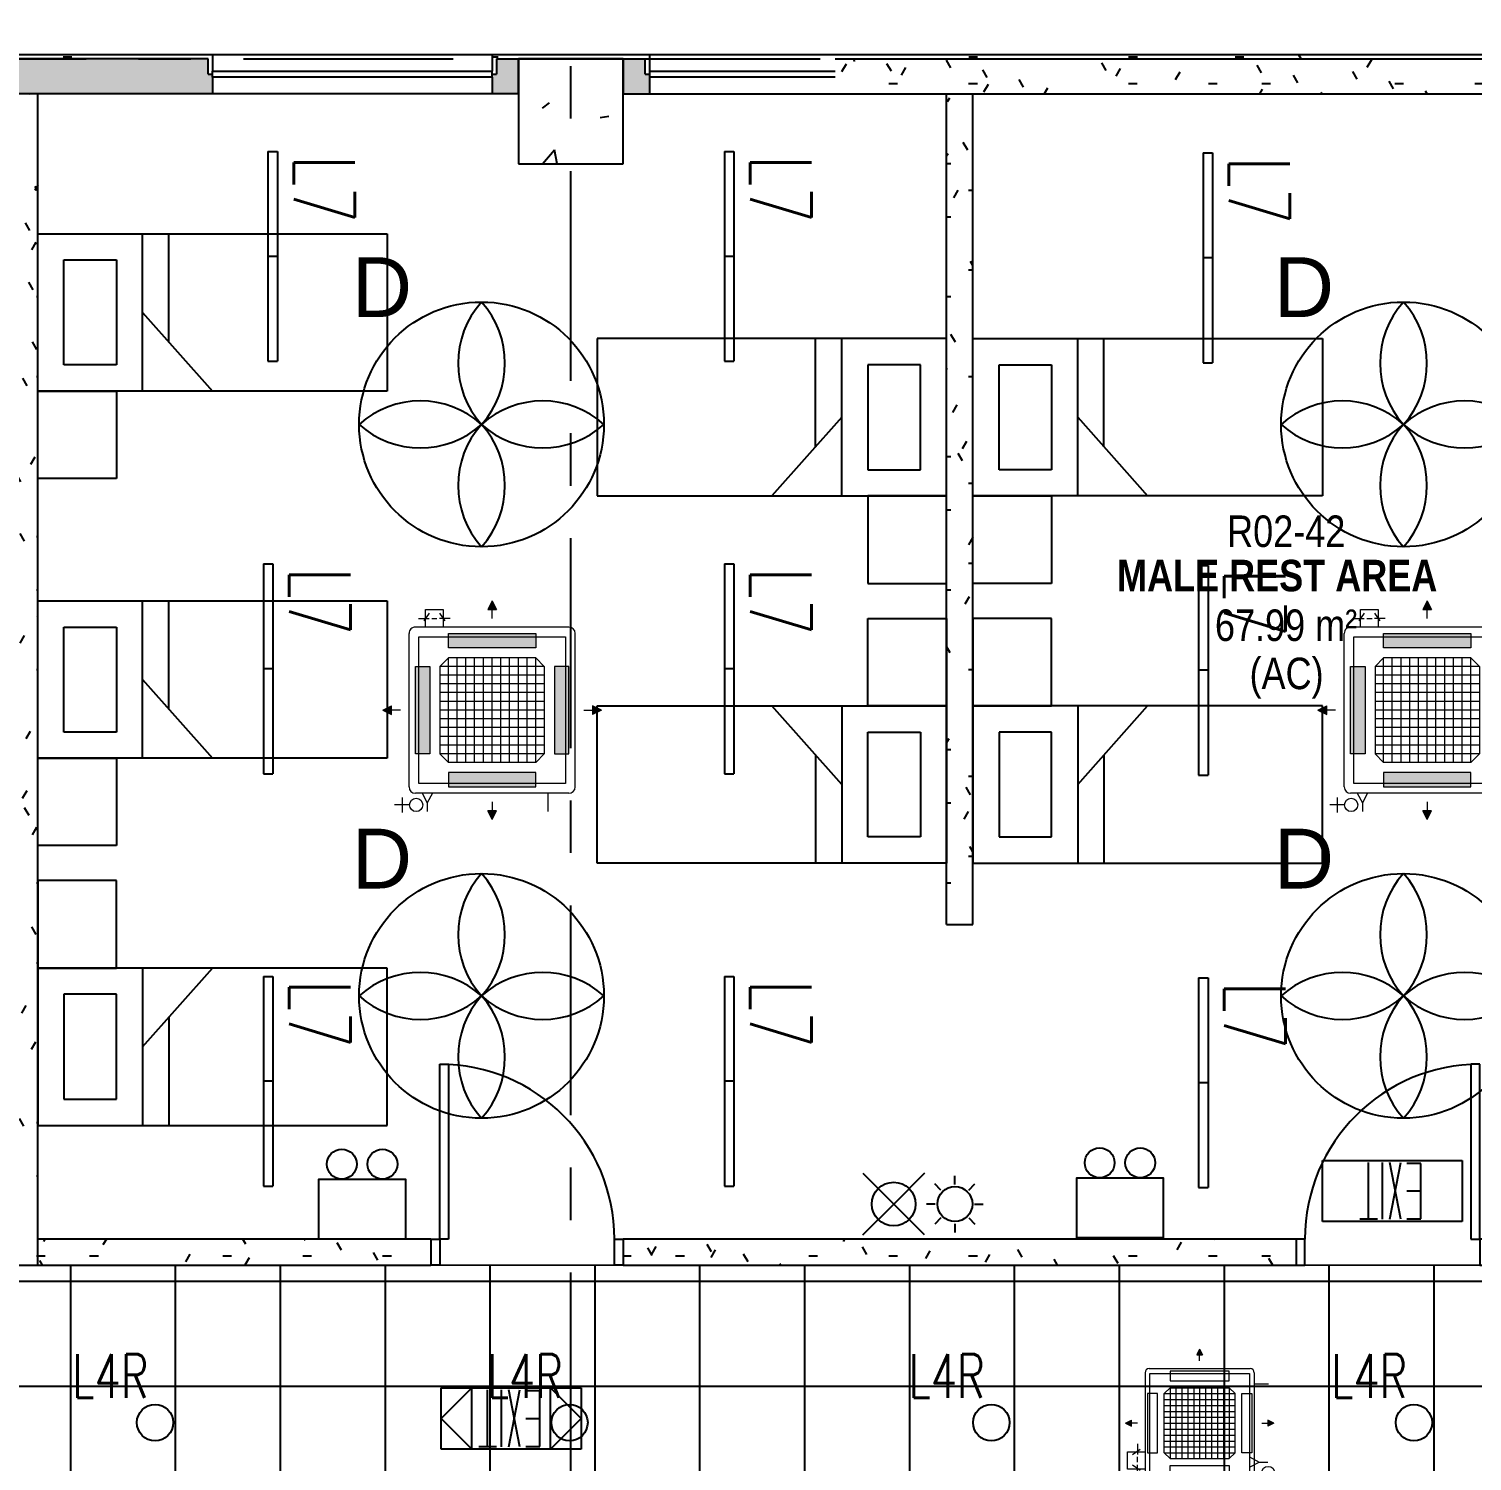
# Model space of a CAD drawing. Header units: millimetres. Extents: x -92759 to 184353, y -15225 to 86714.
# Drawn here: x 62201 to 70458, y 71321 to 79513 of the extents above; entities that cross this region are included whole.
import ezdxf

# ---------------------------------------------------------------- set-up
doc = ezdxf.new("R2010")
doc.units = ezdxf.units.MM
doc.linetypes.add('IDA - Grid Line', pattern=[2100, 1200, -300, 300, -300])
for name, color, linetype in [('0-1', 9, 'Continuous'), ('0-L7', 1, 'Continuous'), ('A-_DETA----_E-2', 9, 'Continuous'), ('A-_DOOR----_E', 8, 'Continuous'), ('A-_FURT----_E-1', 8, 'Continuous'), ('A-_ROOMNAME_A', 8, 'Continuous'), ('A-_WALL----_E', 8, 'Continuous'), ('A-_WALL----_H', 8, 'Continuous'), ('A-_WALL----_H-1', 9, 'Continuous'), ('A-_WALLPRTN_E', 8, 'Continuous'), ('A-_WIND----_E', 8, 'Continuous'), ('A-PATT-CONC', 8, 'Continuous'), ('E-_LIGT----_E-', 3, 'Continuous'), ('E-EM LIGHT', 1, 'Continuous'), ('E-FAN----E', 1, 'Continuous'), ('E-legend', 1, 'Continuous'), ('E-LIGHT----E', 1, 'Continuous'), ('M-_SANIFIXR_E', 9, 'Continuous'), ('M-ACMV_FCU', 5, 'Continuous'), ('PDF_M-_ACON----_E-N', 7, 'Continuous'), ('S-_COLN----_E', 8, 'Continuous')]:
    doc.layers.add(name, color=color, linetype=linetype)
for name, color, linetype, lineweight in [('A--', 134, '500-1-RP', 25), ('HFI 9MM FPB', 94, 'Continuous', 5), ('M-ACMV_CDP', 190, 'DRAIN_PIPE', 25), ('M-ACMV_FCU-1', 86, 'Continuous', 9), ('M-ACMV_FCU-2', 86, 'Continuous', 9), ('M-ACMV_PWR', 1, 'REFRIGERANT', 25), ('M-ACMV_REF_PIPE', 134, '500-1-RP', 25), ('M-ACMV_VCD', 7, 'Continuous', 25)]:
    doc.layers.add(name, color=color, linetype=linetype, lineweight=lineweight)
for name, color, linetype, true_color in [('A-_DETA----_ED-2', 1, 'Continuous', 0xff0000), ('E-_FIREALAM_E-1', 1, 'Continuous', 0xff0000), ('E-_LIGT----_E', 1, 'Continuous', 0xff0000), ('S-_ANOTGRID_E-1', 9, 'IDA - Grid Line', 0x808080)]:
    doc.layers.add(name, color=color, linetype=linetype, true_color=true_color)
doc.styles.add('Arial', font='arial.ttf')
doc.styles.add('Arial Narrow_2', font='ARIALN.TTF', dxfattribs={"height": 225})
doc.styles.add('Arial Narrow_B_1', font='ARIALNB.TTF', dxfattribs={"height": 300})
doc.styles.add('Simplex', font='simplex_.ttf', dxfattribs={"width": 0.7, "height": 450})
doc.styles.get("Standard").update_dxf_attribs({"font": 'arial.ttf'})
doc.styles.add('T3', font='simplex.shx', dxfattribs={"width": 0.7, "height": 300})
doc.linetypes.add('500-1-RP', pattern='A,0.75,-0.5,0.75,-0.5,0.75,-0.5,0.75,-1.7,["RP",Standard,S=1,R=0,X=-1,Y=-0.5],-1.7', length=7.9)
doc.linetypes.add('DRAIN_PIPE', pattern='A,0.5,-0.2,["D",Standard,S=0.1,R=0,X=-0.1,Y=-0.05],-0.25', length=0.95)
doc.linetypes.add('REFRIGERANT', pattern='A,15,-5.08,["R",Standard,S=2.54,R=0,X=-2.54,Y=-1.27],-5.08', length=25.16)
pattern_1 = [(0, (-11670.95, 40338.3), (1219.2, 304.8), [50.292, -864.108, 50.292, -864.108, -4876.8]), (0, (-11670.95, 40338.3), (1219.2, 304.8), [-1828.8, 50.292, -1778.508, 50.292, -864.108, -2133.6]), (0, (-11670.95, 40338.3), (1219.2, 304.8), [-4572, 50.292, -559.308, 50.292, -1473.708]), (120, (-11213.75, 40490.7), (-873.5645, 903.458), [50.292, -864.108, 50.292, -864.108, -4876.8]), (120, (-11213.75, 40490.7), (-873.5645, 903.458), [-1828.8, 50.292, -1778.508, 50.292, -864.108, -2133.6]), (120, (-11213.75, 40490.7), (-873.5645, 903.458), [-4572, 50.292, -559.308, 50.292, -1473.708]), (240, (-11061.35, 41100.3), (-345.6355, -1208.258), [50.292, -864.108, 50.292, -864.108, -4876.8]), (240, (-11061.35, 41100.3), (-345.6355, -1208.258), [-1828.8, 50.292, -1778.508, 50.292, -864.108, -2133.6]), (240, (-11061.35, 41100.3), (-345.6355, -1208.258), [-4572, 50.292, -559.308, 50.292, -1473.708])]
pattern_2 = [(0, (-11670.95, 40338.29), (609.6, 152.4), [50.292, -406.908, 50.292, -406.908, -2438.4]), (0, (-11670.95, 40338.29), (609.6, 152.4), [-914.4, 50.292, -864.108, 50.292, -406.908, -1066.8]), (0, (-11670.95, 40338.29), (609.6, 152.4), [-2286, 50.292, -254.508, 50.292, -711.708]), (120, (-11442.35, 40414.49), (-436.7823, 451.7291), [50.292, -406.908, 50.292, -406.908, -2438.4]), (120, (-11442.35, 40414.49), (-436.7823, 451.7291), [-914.4, 50.292, -864.108, 50.292, -406.908, -1066.8]), (120, (-11442.35, 40414.49), (-436.7823, 451.7291), [-2286, 50.292, -254.508, 50.292, -711.708]), (240, (-11366.15, 40719.29), (-172.8177, -604.1291), [50.292, -406.908, 50.292, -406.908, -2438.4]), (240, (-11366.15, 40719.29), (-172.8177, -604.1291), [-914.4, 50.292, -864.108, 50.292, -406.908, -1066.8]), (240, (-11366.15, 40719.29), (-172.8177, -604.1291), [-2286, 50.292, -254.508, 50.292, -711.708])]

# ---------------------------------------------------------------- blocks, each defined once
blk = doc.blocks.new('IDA - Exit Sign - IDA - Exit Sign - One Side-7541936-BLK8_RHH_2ND STOREY PLAN')
at = {"layer": 'A-_DETA----_ED-2'}
for p, q in [((-163.9, -115.1), (-163.9, -432.5)), ((-83.9, -115.1), (-163.9, -115.1)), ((-48.9, -112.8), (14, -437.8)), ((14, -112.8), (-48.9, -437.8)), ((55.1, -112.8), (55.1, -437.8)), ((185.1, -115.3), (85.1, -115.3)), ((135.1, -115.3), (135.1, -437.8)), ((-83.9, -275), (-163.9, -275)), ((-163.9, -432.5), (-83.9, -432.5))]:
    blk.add_line(p, q, dxfattribs=at)
at = {"layer": 'E-_LIGT----_E'}
for p, q in [((-400, -450), (-400, -100)), ((-400, -100), (400, -100)), ((400, -100), (400, -450)), ((400, -450), (-400, -450))]:
    blk.add_line(p, q, dxfattribs=at)
blk = doc.blocks.new('IDA - Exit Sign - IDA - Exit Sign - Both Side - Left _ Right-7545285-BLK8_RHH_2ND STOREY PLAN')
at = {"layer": 'A-_DETA----_ED-2'}
for p, q in [((-163.9, -115.1), (-163.9, -432.5)), ((-83.9, -115.1), (-163.9, -115.1)), ((-48.9, -112.8), (14, -437.8)), ((14, -112.8), (-48.9, -437.8)), ((55.1, -112.8), (55.1, -437.8)), ((185.1, -115.3), (85.1, -115.3)), ((135.1, -115.3), (135.1, -437.8)), ((-83.9, -275), (-163.9, -275)), ((-163.9, -432.5), (-83.9, -432.5))]:
    blk.add_line(p, q, dxfattribs=at)
at = {"layer": 'E-_LIGT----_E'}
for p, q in [((-400, -275), (-225, -100)), ((-400, -450), (-400, -100)), ((-400, -100), (400, -100)), ((-225, -100), (-225, -450)), ((225, -100), (225, -450)), ((400, -275), (225, -100)), ((400, -100), (400, -450)), ((-225, -450), (-400, -275)), ((225, -450), (400, -275)), ((400, -450), (-400, -450))]:
    blk.add_line(p, q, dxfattribs=at)
blk = doc.blocks.new('IDA - Strobe Light - IDA - Strobe Light-8826107-BLK8_RHH_2ND STOREY PLAN')
at = {"layer": 'A-_DETA----_ED-2'}
for p, q in [((0, 312.5), (0, 362.5)), ((-79.5, 279.5), (-114.9, 314.9)), ((79.5, 279.5), (114.9, 314.9)), ((-112.5, 200), (-162.5, 200)), ((112.5, 200), (162.5, 200)), ((-79.5, 120.5), (-114.9, 85.1)), ((0, 87.5), (0, 37.5)), ((79.5, 120.5), (114.9, 85.1))]:
    blk.add_line(p, q, dxfattribs=at)
blk.add_circle((0, 200), 100, dxfattribs=at)
blk = doc.blocks.new('IDA- Fire Extinguisher1 - 3kg AB-10274363-BLK8_RHH_2ND STOREY PLAN')
at = {"layer": 'A-_DETA----_ED-2'}
for p in [(-526.8, 376.8), (-173.2, 376.8), (-526.8, 23.2), (-173.2, 23.2)]:
    blk.add_line(p, (-350, 200), dxfattribs=at)
blk.add_circle((-350, 200), 125, dxfattribs=at)
blk = doc.blocks.new('IDA - F - Single - Swing1 - 1100L X 2200H -TD-03-10510367-BLK8_RHH_2ND STOREY PLAN')
at = {"layer": 'A-_DOOR----_E'}
for p, q in [((500, 1075), (450, 1075)), ((450, 1075), (450, 75)), ((500, 75), (500, 1075)), ((-500, 75), (-550, 75)), ((-500, -75), (-500, 75)), ((450, 75), (500, 75)), ((550, 75), (500, 75)), ((500, 75), (500, -75)), ((-550, -75), (-500, -75)), ((500, -75), (550, -75))]:
    blk.add_line(p, q, dxfattribs=at)
blk.add_arc((500, 75), 1000, 90, 180, dxfattribs=at)
blk = doc.blocks.new('IDA - F - Single - Swing1 - 1100L X 2200H -TD-03-10510365-BLK8_RHH_2ND STOREY PLAN')
at = {"layer": 'A-_DOOR----_E'}
for p, q in [((-550, 75), (-500, 75)), ((-500, 75), (-500, -75)), ((500, 75), (550, 75)), ((500, -75), (500, 75)), ((-500, -75), (-550, -75)), ((450, -75), (500, -75)), ((450, -1075), (450, -75)), ((500, -75), (500, -1075)), ((550, -75), (500, -75)), ((500, -1075), (450, -1075))]:
    blk.add_line(p, q, dxfattribs=at)
blk.add_arc((500, -75), 1000, 180, 270, dxfattribs=at)
blk = doc.blocks.new('IDA - Casement w Top Hung - 1 Panel - 1600L X 1800H - B8-AW08-10169765-BLK8_RHH_2ND STOREY PLAN')
at = {"layer": 'A-_WIND----_E'}
for p, q in [((-800, 17.5), (800, 17.5)), ((-800, 17.5), (-800, -17.5)), ((800, 17.5), (800, -17.5)), ((800, -17.5), (-800, -17.5))]:
    blk.add_line(p, q, dxfattribs=at)
blk = doc.blocks.new('IDA - Casement w Top Hung - 1 Panel - 1600L X 1800H - B8-AW08-10169766-BLK8_RHH_2ND STOREY PLAN')
at = {"layer": 'A-_WIND----_E'}
for p, q in [((-800, 17.5), (262.5, 17.5)), ((-800, 17.5), (-800, -17.5)), ((262.5, -17.5), (-800, -17.5))]:
    blk.add_line(p, q, dxfattribs=at)
blk = doc.blocks.new('1599_FURN_RHH_BLK8 _NEW__2ND STY_dwg-10261561-BLK8_RHH_2ND STOREY PLAN')
at = {"layer": 'A-_DETA----_E-2'}
for p, q in [((-28049.8, -1000.1), (-26049.8, -1000.1)), ((-28049.8, -1900.1), (-28049.8, -1000.1)), ((-27449.8, -1900.1), (-27449.8, -1000.1)), ((-27299.8, -1618.8), (-27299.8, -1000.1)), ((-26049.8, -1000.1), (-26049.8, -1900.1)), ((-27899.8, -1150.1), (-27599.8, -1150.1)), ((-27899.8, -1750.1), (-27899.8, -1150.1)), ((-27599.8, -1150.1), (-27599.8, -1750.1)), ((-27449.8, -1450.1), (-27049.8, -1900.1)), ((-24849.8, -1600.1), (-24849.8, -2500.1)), ((-22849.8, -1600.1), (-24849.8, -1600.1)), ((-23599.8, -2218.8), (-23599.8, -1600.1)), ((-23449.8, -2500.1), (-23449.8, -1600.1)), ((-22849.8, -2500.1), (-22849.8, -1600.1)), ((-22699.8, -1600.1), (-20699.8, -1600.1)), ((-22699.8, -2500.1), (-22699.8, -1600.1)), ((-22099.8, -2500.1), (-22099.8, -1600.1)), ((-21949.8, -2218.8), (-21949.8, -1600.1)), ((-20699.8, -1600.1), (-20699.8, -2500.1)), ((-27599.8, -1750.1), (-27899.8, -1750.1)), ((-23299.8, -1750.1), (-23299.8, -2350.1)), ((-22999.8, -1750.1), (-23299.8, -1750.1)), ((-22999.8, -2350.1), (-22999.8, -1750.1)), ((-22549.8, -1750.1), (-22249.8, -1750.1)), ((-22549.8, -2350.1), (-22549.8, -1750.1)), ((-22249.8, -1750.1), (-22249.8, -2350.1)), ((-26049.8, -1900.1), (-28049.8, -1900.1)), ((-28049.8, -1900.1), (-27599.8, -1900.1)), ((-28049.8, -2400.1), (-28049.8, -1900.1)), ((-27599.8, -1900.1), (-27599.8, -2400.1)), ((-23449.8, -2050.1), (-23849.8, -2500.1)), ((-22099.8, -2050.1), (-21699.8, -2500.1)), ((-23299.8, -2350.1), (-22999.8, -2350.1)), ((-22249.8, -2350.1), (-22549.8, -2350.1)), ((-27599.8, -2400.1), (-28049.8, -2400.1)), ((-24849.8, -2500.1), (-22849.8, -2500.1)), ((-23299.8, -2500.1), (-23299.8, -3000.1)), ((-22849.8, -2500.1), (-23299.8, -2500.1)), ((-22849.8, -3000.1), (-22849.8, -2500.1)), ((-20699.8, -2500.1), (-22699.8, -2500.1)), ((-22699.8, -2500.1), (-22249.8, -2500.1)), ((-22699.8, -3000.1), (-22699.8, -2500.1)), ((-22249.8, -2500.1), (-22249.8, -3000.1)), ((-23299.8, -3000.1), (-22849.8, -3000.1)), ((-22249.8, -3000.1), (-22699.8, -3000.1)), ((-28049.8, -3100.1), (-26049.8, -3100.1)), ((-28049.8, -4000.1), (-28049.8, -3100.1)), ((-27449.8, -4000.1), (-27449.8, -3100.1)), ((-27299.8, -3718.8), (-27299.8, -3100.1)), ((-26049.8, -3100.1), (-26049.8, -4000.1)), ((-23299.8, -3700.1), (-23299.8, -3200.1)), ((-23299.8, -3200.1), (-22849.8, -3200.1)), ((-22849.8, -3200.1), (-22849.8, -3700.1)), ((-22699.8, -3200.1), (-22699.8, -3700.1)), ((-22249.8, -3200.1), (-22699.8, -3200.1)), ((-22249.8, -3700.1), (-22249.8, -3200.1)), ((-27899.8, -3250.1), (-27599.8, -3250.1)), ((-27899.8, -3850.1), (-27899.8, -3250.1)), ((-27599.8, -3250.1), (-27599.8, -3850.1)), ((-27449.8, -3550.1), (-27049.8, -4000.1)), ((-24849.8, -4600.1), (-24849.8, -3700.1)), ((-24849.8, -3700.1), (-22849.8, -3700.1)), ((-23449.8, -4150.1), (-23849.8, -3700.1)), ((-23449.8, -3700.1), (-23449.8, -4600.1)), ((-22849.8, -3700.1), (-23299.8, -3700.1)), ((-22849.8, -3700.1), (-22849.8, -4600.1)), ((-22699.8, -3700.1), (-22699.8, -4600.1)), ((-20699.8, -3700.1), (-22699.8, -3700.1)), ((-22699.8, -3700.1), (-22249.8, -3700.1)), ((-22099.8, -3700.1), (-22099.8, -4600.1)), ((-22099.8, -4150.1), (-21699.8, -3700.1)), ((-20699.8, -4600.1), (-20699.8, -3700.1)), ((-27599.8, -3850.1), (-27899.8, -3850.1)), ((-23299.8, -4450.1), (-23299.8, -3850.1)), ((-23299.8, -3850.1), (-22999.8, -3850.1)), ((-22999.8, -3850.1), (-22999.8, -4450.1)), ((-22549.8, -3850.1), (-22549.8, -4450.1)), ((-22249.8, -3850.1), (-22549.8, -3850.1)), ((-22249.8, -4450.1), (-22249.8, -3850.1)), ((-26049.8, -4000.1), (-28049.8, -4000.1)), ((-28049.8, -4000.1), (-27599.8, -4000.1)), ((-28049.8, -4500.1), (-28049.8, -4000.1)), ((-27599.8, -4000.1), (-27599.8, -4500.1)), ((-23599.8, -3981.3), (-23599.8, -4600.1)), ((-21949.8, -3981.3), (-21949.8, -4600.1)), ((-22999.8, -4450.1), (-23299.8, -4450.1)), ((-22549.8, -4450.1), (-22249.8, -4450.1)), ((-27599.8, -4500.1), (-28049.8, -4500.1)), ((-22849.8, -4600.1), (-24849.8, -4600.1)), ((-22699.8, -4600.1), (-20699.8, -4600.1)), ((-28049.8, -4700.1), (-28049.8, -5200.1)), ((-27599.8, -4700.1), (-28049.8, -4700.1)), ((-27599.8, -5200.1), (-27599.8, -4700.1)), ((-28049.8, -5200.1), (-28049.8, -6100.1)), ((-26049.8, -5200.1), (-28049.8, -5200.1)), ((-28049.8, -5200.1), (-27599.8, -5200.1)), ((-27449.8, -5200.1), (-27449.8, -6100.1)), ((-27449.8, -5650.1), (-27049.8, -5200.1)), ((-26049.8, -6100.1), (-26049.8, -5200.1)), ((-27899.8, -5350.1), (-27899.8, -5950.1)), ((-27599.8, -5350.1), (-27899.8, -5350.1)), ((-27599.8, -5950.1), (-27599.8, -5350.1)), ((-27299.8, -5481.3), (-27299.8, -6100.1)), ((-27899.8, -5950.1), (-27599.8, -5950.1)), ((-28049.8, -6100.1), (-26049.8, -6100.1))]:
    blk.add_line(p, q, dxfattribs=at)
blk = doc.blocks.new('A$C3019c3af')
at = {"layer": 'A-_WALL----_H'}
h = blk.add_hatch(dxfattribs=at)
h.set_pattern_fill('FP_11', color=256, style=0, pattern_type=2)
h.set_pattern_definition(pattern_1)
h.paths.add_polyline_path([(-10425, 46512.5), (-10425, 46600), (-9912.5, 46600), (-9912.5, 46625), (-10450, 46625), (-10450, 46512.5)])
h.paths.add_polyline_path([(-19475, 46512.5), (-19450, 46512.5), (-19450, 46625), (-30425, 46625), (-30425, 46600), (-19475, 46600), (-19475, 46530.2)])
h.paths.add_polyline_path([(-17850, 46512.5), (-17825, 46512.5), (-17825, 46600), (-16975, 46600), (-16975, 46512.5), (-16950, 46512.5), (-16950, 46625), (-17850, 46625), (-17850, 46530.2)])
h = blk.add_hatch(dxfattribs=at)
h.set_pattern_fill('FP_11', color=256, style=0, pattern_type=2)
h.set_pattern_definition(pattern_1)
h.paths.add_polyline_path([(-10930, 46600), (-10930, 46625), (-15887.5, 46625), (-15887.5, 46600)])
at = {"layer": 'A-_WALL----_H-1'}
h = blk.add_hatch(dxfattribs=at)
h.set_pattern_fill('FP_8', color=256, style=0, pattern_type=2)
h.set_pattern_definition(pattern_2)
h.paths.add_polyline_path([(-25081.1, 46400), (-19450, 46400), (-19450, 46512.5), (-19475, 46512.5), (-19475, 46600), (-27300, 46600), (-27300, 46400), (-25125, 46400)])
h.paths.add_polyline_path([(-17700, 46400), (-17700, 46600), (-17825, 46600), (-17825, 46512.5), (-17850, 46512.5), (-17850, 46400)])
h.paths.add_polyline_path([(-17100, 46400), (-16950, 46400), (-16950, 46512.5), (-16975, 46512.5), (-16975, 46600), (-17100, 46600), (-17100, 46512.5)])
h.paths.add_polyline_path([(-10450, 46400), (-10300, 46400), (-10300, 46600), (-10425, 46600), (-10425, 46512.5), (-10450, 46512.5), (-10450, 46495.2)])
h.paths.add_polyline_path([(-27900, 46400), (-27900, 46600), (-30400, 46600), (-30400, 46400), (-29528.9, 46400)])
h.paths.add_polyline_path([(-21650, 46487.5), (-22625, 46487.5), (-22625, 46537.5), (-20725, 46537.5), (-20725, 46487.5), (-20775, 46487.5)])
h.paths.add_polyline_path([(-23750, 46487.5), (-24675, 46487.5), (-24675, 46537.5), (-22775, 46537.5), (-22775, 46487.5), (-23700, 46487.5)])
h.paths.add_polyline_path([(-26050, 46487.5), (-26975, 46487.5), (-26975, 46537.5), (-25075, 46537.5), (-25075, 46487.5), (-26000, 46487.5)])
h = blk.add_hatch(dxfattribs=at)
h.set_pattern_fill('FP_8', color=256, style=0, pattern_type=2)
h.set_pattern_definition(pattern_2)
h.paths.add_polyline_path([(-10930, 46400), (-10930, 46600), (-15887.5, 46600), (-15887.5, 46400), (-15100, 46400)])
h = blk.add_hatch(dxfattribs=at)
h.set_pattern_fill('FP_8', color=256, style=0, pattern_type=2)
h.set_pattern_definition(pattern_2)
h.paths.add_polyline_path([(-20600, 39850), (-20450, 39850), (-20450, 46400), (-20600, 46400), (-20600, 39875)])
h = blk.add_hatch(dxfattribs=at)
h.set_pattern_fill('FP_8', color=256, style=0, pattern_type=2)
h.set_pattern_definition(pattern_2)
h.paths.add_polyline_path([(-15250, 41650), (-15100, 41650), (-15100, 46375), (-15250, 46375), (-15250, 43434.2)])
h = blk.add_hatch(dxfattribs=at)
h.set_pattern_fill('FP_8', color=256, style=0, pattern_type=2)
h.set_pattern_definition(pattern_2)
h.paths.add_polyline_path([(-24800, 39700), (-24700, 39700), (-24700, 39787.5), (-24725, 39787.5), (-24725, 39850), (-24800, 39850)])
h.paths.add_polyline_path([(-23188.5, 39700), (-20450, 39700), (-20450, 39850), (-23575, 39850), (-23575, 39787.5), (-23600, 39787.5), (-23600, 39700)])
h = blk.add_hatch(dxfattribs=at)
h.set_pattern_fill('FP_8', color=256, style=0, pattern_type=2)
h.set_pattern_definition(pattern_2)
h.paths.add_polyline_path([(-13250, 39700), (-13250, 39850), (-17100, 39850), (-17100, 39700), (-16848.1, 39700)])
h.paths.add_polyline_path([(-20018.3, 39700), (-18200, 39700), (-18200, 39850), (-20450, 39850), (-20450, 39700)])
h.paths.add_polyline_path([(-10507.7, 39700), (-9900, 39700), (-9900, 39850), (-12150, 39850), (-12150, 39700)])
at = {"layer": 'S-_COLN----_E'}
h = blk.add_hatch(dxfattribs=at)
h.set_pattern_fill('FP_1', color=256, style=0, pattern_type=2)
h.set_pattern_definition([(50, (-11670.95, 40338.3), (1093.1, -95.63), [114.3, -1257.3]), (355, (-11671, 40338.3), (-211.46, 1146.34), [91.44, -1005.84]), (100.451, (-11579.9, 40330.3), (881.66, 1050.7), [97.14, -1068.54]), (46.184, (-11671, 40643.1), (1626.47, -252.26), [171.45, -1885.95]), (96.636, (-11535.4, 40622), (1424.42, 1484.57), [145.7, -1602.8]), (351.184, (-11671, 40643.1), (1424.43, 1484.55), [137.16, -1508.76]), (21, (-11518.55, 40566.9), (909.69, -613.59), [114.3, -1257.3]), (326, (-11518.6, 40566.9), (370.81, 1105.13), [91.44, -1005.84]), (71.451, (-11442.7, 40515.8), (1280.5, 491.53), [97.14, -1068.54]), (37.5, (-11670.95, 40338.3), (18.531, 507.33), [50.29, -943.356, 50.29, -970.79, -1009.65]), (37.5, (-11670.95, 40338.3), (18.531, 507.33), [-2014.73, 50.29, -959.36]), (7.5, (-11670.95, 40338.3), (400.918, 601.084), [50.292, -531.876, 50.292, -920.496, -384.81]), (7.5, (-11670.95, 40338.3), (400.918, 601.084), [-1552.956, 50.29, -334.52]), (327.5, (-12010.8, 40338.3), (813.545, -34.374), [50.29, -330.71, 50.29, -1138.43, -1577.34]), (327.5, (-12010.8, 40338.3), (813.545, -34.374), [-1569.72, 50.29, -1527.05]), (317.5, (-12163.2, 40338.3), (888.775, 152.56), [50.29, -445.01, 50.29, -739.14, -1120.14]), (317.5, (-12163.2, 40338.3), (888.775, 152.56), [-1284.73, 50.29, -1069.85])])
h.paths.add_polyline_path([(-17100, 46000), (-17100, 46600), (-17700, 46600), (-17700, 46000)])
at = {"layer": 'A-_DETA----_E-2'}
for p, q in [((-20450, 45600), (-18450, 45600)), ((-20450, 44700), (-20450, 45600)), ((-19850, 44700), (-19850, 45600)), ((-19700, 44981.3), (-19700, 45600)), ((-18450, 45600), (-18450, 44700)), ((-20300, 45450), (-20000, 45450)), ((-20300, 44850), (-20300, 45450)), ((-20000, 45450), (-20000, 44850)), ((-19850, 45150), (-19450, 44700)), ((-17250, 45000), (-17250, 44100)), ((-15250, 45000), (-17250, 45000)), ((-16000, 44381.3), (-16000, 45000)), ((-15850, 44100), (-15850, 45000)), ((-15250, 44100), (-15250, 45000)), ((-15100, 45000), (-13100, 45000)), ((-15100, 44100), (-15100, 45000)), ((-14500, 44100), (-14500, 45000)), ((-14350, 44381.3), (-14350, 45000)), ((-13100, 45000), (-13100, 44100)), ((-20000, 44850), (-20300, 44850)), ((-15700, 44850), (-15700, 44250)), ((-15400, 44850), (-15700, 44850)), ((-15400, 44250), (-15400, 44850)), ((-14950, 44850), (-14650, 44850)), ((-14950, 44250), (-14950, 44850)), ((-14650, 44850), (-14650, 44250)), ((-18450, 44700), (-20450, 44700)), ((-20450, 44700), (-20000, 44700)), ((-20450, 44200), (-20450, 44700)), ((-20000, 44700), (-20000, 44200)), ((-15850, 44550), (-16250, 44100)), ((-14500, 44550), (-14100, 44100)), ((-20000, 44200), (-20450, 44200)), ((-15700, 44250), (-15400, 44250)), ((-14650, 44250), (-14950, 44250)), ((-17250, 44100), (-15250, 44100)), ((-15700, 44100), (-15700, 43600)), ((-15250, 44100), (-15700, 44100)), ((-15250, 43600), (-15250, 44100)), ((-13100, 44100), (-15100, 44100)), ((-15100, 44100), (-14650, 44100)), ((-15100, 43600), (-15100, 44100)), ((-14650, 44100), (-14650, 43600)), ((-15700, 43600), (-15250, 43600)), ((-14650, 43600), (-15100, 43600)), ((-20450, 43500), (-18450, 43500)), ((-20450, 42600), (-20450, 43500)), ((-19850, 42600), (-19850, 43500)), ((-19700, 42881.3), (-19700, 43500)), ((-18450, 43500), (-18450, 42600)), ((-15700, 42900), (-15700, 43400)), ((-15700, 43400), (-15250, 43400)), ((-15250, 43400), (-15250, 42900)), ((-15100, 43400), (-15100, 42900)), ((-14650, 43400), (-15100, 43400)), ((-14650, 42900), (-14650, 43400)), ((-20300, 43350), (-20000, 43350)), ((-20300, 42750), (-20300, 43350)), ((-20000, 43350), (-20000, 42750)), ((-19850, 43050), (-19450, 42600)), ((-17250, 42000), (-17250, 42900)), ((-17250, 42900), (-15250, 42900)), ((-15850, 42450), (-16250, 42900)), ((-15850, 42900), (-15850, 42000)), ((-15250, 42900), (-15700, 42900)), ((-15250, 42900), (-15250, 42000)), ((-15100, 42900), (-15100, 42000)), ((-13100, 42900), (-15100, 42900)), ((-15100, 42900), (-14650, 42900)), ((-14500, 42900), (-14500, 42000)), ((-14500, 42450), (-14100, 42900)), ((-13100, 42000), (-13100, 42900)), ((-20000, 42750), (-20300, 42750)), ((-15700, 42150), (-15700, 42750)), ((-15700, 42750), (-15400, 42750)), ((-15400, 42750), (-15400, 42150)), ((-14950, 42750), (-14950, 42150)), ((-14650, 42750), (-14950, 42750)), ((-14650, 42150), (-14650, 42750)), ((-16000, 42618.8), (-16000, 42000)), ((-14350, 42618.8), (-14350, 42000)), ((-18450, 42600), (-20450, 42600)), ((-20450, 42600), (-20000, 42600)), ((-20450, 42100), (-20450, 42600)), ((-20000, 42600), (-20000, 42100)), ((-15400, 42150), (-15700, 42150)), ((-14950, 42150), (-14650, 42150)), ((-20000, 42100), (-20450, 42100)), ((-15250, 42000), (-17250, 42000)), ((-15100, 42000), (-13100, 42000)), ((-20450, 41900), (-20450, 41400)), ((-20000, 41900), (-20450, 41900)), ((-20000, 41400), (-20000, 41900)), ((-20450, 41400), (-20450, 40500)), ((-18450, 41400), (-20450, 41400)), ((-20450, 41400), (-20000, 41400)), ((-19850, 41400), (-19850, 40500)), ((-19850, 40950), (-19450, 41400)), ((-18450, 40500), (-18450, 41400)), ((-20300, 41250), (-20300, 40650)), ((-20000, 41250), (-20300, 41250)), ((-20000, 40650), (-20000, 41250)), ((-19700, 41118.8), (-19700, 40500)), ((-20300, 40650), (-20000, 40650)), ((-20450, 40500), (-18450, 40500))]:
    blk.add_line(p, q, dxfattribs=at)
at = {"layer": 'A-_WALL----_E'}
for p, q in [((-30425, 46625), (-7150, 46625)), ((-19475, 46600), (-25081.1, 46600)), ((-19475, 46512.5), (-19475, 46600)), ((-19450, 46625), (-19450, 46530.2)), ((-17850, 46625), (-17850, 46530.2)), ((-17825, 46600), (-17825, 46512.5)), ((-17825, 46600), (-16975, 46600)), ((-17700, 46400), (-17700, 46600)), ((-17100, 46600), (-17100, 46400)), ((-16975, 46512.5), (-16975, 46600)), ((-16950, 46625), (-16950, 46530.2)), ((-15887.5, 46600), (-10930, 46600)), ((-19475, 46512.5), (-19450, 46512.5)), ((-19450, 46495.2), (-19450, 46400)), ((-17850, 46512.5), (-17825, 46512.5)), ((-17850, 46495.2), (-17850, 46400)), ((-16975, 46512.5), (-16950, 46512.5)), ((-16950, 46495.2), (-16950, 46400)), ((-17700, 46400), (-24950, 46400)), ((-17100, 46400), (-10300, 46400)), ((-20450, 39700), (-20450, 39850))]:
    blk.add_line(p, q, dxfattribs=at)
at = {"layer": 'A-_WALLPRTN_E'}
for p, q in [((-20450, 39850), (-20450, 46400)), ((-15250, 41650), (-15250, 46400)), ((-15100, 41650), (-15100, 46400)), ((-15250, 41650), (-15100, 41650)), ((-18200, 39850), (-20450, 39850)), ((-18200, 39850), (-18200, 39700)), ((-13250, 39850), (-17100, 39850)), ((-17100, 39850), (-17100, 39700)), ((-13250, 39850), (-13250, 39700)), ((-23600, 39700), (-18200, 39700)), ((-17100, 39700), (-13250, 39700))]:
    blk.add_line(p, q, dxfattribs=at)
at = {"layer": 'S-_ANOTGRID_E-1'}
for p, q in [((-17400, -20341.4), (-17400, 52351.8)), ((-38173.1, 46600), (13784.7, 46600))]:
    blk.add_line(p, q, dxfattribs=at)
at = {"layer": 'S-_COLN----_E'}
for p, q in [((-17100, 46600), (-17700, 46600)), ((-17700, 46600), (-17700, 46400)), ((-17100, 46400), (-17100, 46600)), ((-17700, 46400), (-17700, 46000)), ((-17100, 46000), (-17100, 46400)), ((-17700, 46000), (-17100, 46000))]:
    blk.add_line(p, q, dxfattribs=at)
at = {"layer": 'A-_DOOR----_E', "rotation": 180}
blk.add_blockref('IDA - F - Single - Swing1 - 1100L X 2200H -TD-03-10510365-BLK8_RHH_2ND STOREY PLAN', (-17650, 39775), dxfattribs=at)
at = {"layer": 'A-_DOOR----_E'}
blk.add_blockref('IDA - F - Single - Swing1 - 1100L X 2200H -TD-03-10510367-BLK8_RHH_2ND STOREY PLAN', (-12700, 39775), dxfattribs=at)
at = {"layer": 'A-_FURT----_E-1', "rotation": 180}
for name, p in [('IDA - Exit Sign - IDA - Exit Sign - One Side-7541936-BLK8_RHH_2ND STOREY PLAN', (-12700, 39850)), ('IDA - Exit Sign - IDA - Exit Sign - Both Side - Left _ Right-7545285-BLK8_RHH_2ND STOREY PLAN', (-17740.7, 38549))]:
    blk.add_blockref(name, p, dxfattribs=at)
at = {"layer": 'A-_FURT----_E-1'}
blk.add_blockref('IDA- Fire Extinguisher1 - 3kg AB-10274363-BLK8_RHH_2ND STOREY PLAN', (-15202.5, 39850), dxfattribs=at)
at = {"layer": 'A-_WIND----_E', "rotation": 180}
blk.add_blockref('IDA - Casement w Top Hung - 1 Panel - 1600L X 1800H - B8-AW08-10169765-BLK8_RHH_2ND STOREY PLAN', (-18650, 46512.7), dxfattribs=at)
at = {"layer": 'A-_WIND----_E'}
blk.add_blockref('IDA - Casement w Top Hung - 1 Panel - 1600L X 1800H - B8-AW08-10169766-BLK8_RHH_2ND STOREY PLAN', (-16150, 46512.7), dxfattribs=at)
at = {"layer": 'E-_FIREALAM_E-1'}
blk.add_blockref('IDA - Strobe Light - IDA - Strobe Light-8826107-BLK8_RHH_2ND STOREY PLAN', (-15202.5, 39850), dxfattribs=at)
at = {"layer": 'M-_SANIFIXR_E'}
blk.add_blockref('1599_FURN_RHH_BLK8 _NEW__2ND STY_dwg-10261561-BLK8_RHH_2ND STOREY PLAN', (7599.8, 46600.1), dxfattribs=at)
at = {"layer": 'A-_ROOMNAME_A', "char_height": 180, "attachment_point": 1}
for s, insert, width, style in [('R02-42', (-13644.8, 43988.5), 853.797, 'Arial Narrow_2'), ('MALE REST AREA', (-14274.8, 43735), 2381.012, 'Arial Narrow_B_1'), ('67.99 m²', (-13714.5, 43450.9), 1022.152, 'Arial Narrow_2'), ('(AC)', (-13516.5, 43175.3), 541.139, 'Arial Narrow_2')]:
    blk.add_mtext(s, dxfattribs=dict(at, insert=insert, width=width, style=style))
blk = doc.blocks.new('RCP_B8L2')
at = {"layer": 'A-PATT-CONC'}
h = blk.add_hatch(dxfattribs=at)
h.set_pattern_fill('ANSI37', color=256, scale=189, angle=45)
h.set_pattern_definition([(90, (-397818.07, -146677.3), (-600.075, 0), []), (180, (-397818.07, -146677.3), (-6e-14, -600.075), [])])
h.paths.add_polyline_path([(-379218.1, -147877.3), (-379218.1, -146077.3), (-378018.1, -146077.3), (-378018.1, -147877.3), (-369818.1, -147877.3), (-369818.1, -149677.3), (-397818.1, -149677.3), (-397818.1, -147877.3), (-397818.1, -146677.3), (-396618.1, -146677.3), (-395418.1, -146677.3), (-395418.1, -147877.3)])
at = {"layer": 'HFI 9MM FPB'}
h = blk.add_hatch(dxfattribs=at)
h.set_pattern_fill('ANSI33', color=256, scale=50)
h.set_pattern_definition([(45, (-381589.02, -647239), (-224.5064, 224.5064), []), (45, (-381364.5, -647239), (-224.5064, 224.5064), [158.75, -79.375])])
h.paths.add_polyline_path([(-397818.1, -145727.3), (-400118.1, -145727.3), (-400118.1, -175677.3), (-397818.1, -175677.3), (-397818.1, -149677.3), (-369818.1, -149677.3), (-369818.1, -175677.3), (-400118.1, -175677.3), (-400118.1, -180477.3), (-377418.1, -180477.3), (-377418.1, -194177.3), (-377868.1, -194177.3), (-377868.1, -197377.3), (-373818.1, -197377.3), (-373818.1, -196977.3), (-373218.1, -196977.3), (-373218.1, -197377.3), (-372328.1, -197377.3), (-372328.1, -187777.3), (-373518.1, -187777.3), (-373518.1, -183977.3), (-369718.1, -183977.3), (-369718.1, -184377.3), (-367302.1, -184377.3), (-367302.1, -183227.3), (-367418.1, -183227.3), (-367418.1, -174577.3), (-365018.1, -174577.3), (-365018.1, -174045.3), (-364918.1, -174045.3), (-364918.1, -173009.3), (-365018.1, -173009.3), (-365018.1, -172877.3), (-367418.1, -172877.3), (-367418.1, -161227.3), (-365818.1, -161227.3), (-365818.1, -161927.3), (-362518.1, -161927.3), (-362518.1, -160193), (-362518.1, -159277.3), (-362718.1, -159277.3), (-362718.1, -157677.3), (-364168.1, -157677.3), (-364168.1, -158127.3), (-364455.6, -158127.3), (-365318.1, -158127.3), (-365318.1, -158827.3), (-366818.1, -158827.3), (-366818.1, -159277.3), (-367418.1, -159277.3), (-367418.1, -145307.3), (-369018.1, -145307.3), (-369018.1, -145557.3), (-369818.1, -145557.3), (-369818.1, -147877.3), (-377418.1, -147877.3), (-377418.1, -145557.7), (-379668.1, -145557.7), (-379668.1, -147877.3), (-394868.1, -147877.3), (-394868.1, -146527.3), (-397818.1, -146527.3)])
h.paths.add_polyline_path([(-399868.1, -146002.3), (-398068.1, -146002.3), (-398068.1, -175402.3), (-399868.1, -175402.3)], flags=16)
h.paths.add_polyline_path([(-379218.1, -147877.3), (-379218.1, -146077.3), (-378018.1, -146077.3), (-378018.1, -147877.3), (-369818.1, -147877.3), (-369818.1, -149677.3), (-397818.1, -149677.3), (-397818.1, -147877.3), (-397818.1, -146677.3), (-396618.1, -146677.3), (-395418.1, -146677.3), (-395418.1, -147877.3)], flags=16)
h.paths.add_polyline_path([(-369518.1, -175677.3), (-367718.1, -175677.3), (-367718.1, -145677.3), (-369518.1, -145677.3)], flags=16)
h.paths.add_polyline_path([(-366468.1, -159177.3), (-366468.1, -160977.3), (-365268.1, -160977.3), (-365268.1, -161577.3), (-362868.1, -161577.3), (-362868.1, -159177.3)], flags=16)
h.paths.add_polyline_path([(-376718.1, -196977.3), (-373718.1, -196977.3), (-373718.1, -187977.3), (-373718.1, -187977.3), (-373718.1, -183777.3), (-367718.1, -183777.3), (-367718.1, -175977.3), (-399518.1, -175977.3), (-399518.1, -180177.3), (-376718.1, -180177.3)], flags=16)
blk.add_lwpolyline([(-367418.1, -159277.3), (-367418.1, -145307.3), (-369018.1, -145307.3), (-369018.1, -145557.3), (-369818.1, -145557.3), (-369818.1, -147877.3), (-377418.1, -147877.3), (-377418.1, -145557.7), (-379668.1, -145557.7), (-379668.1, -147877.3), (-394868.1, -147877.3)], dxfattribs=at)
blk.add_lwpolyline([(-379218.1, -147877.3), (-379218.1, -146077.3), (-378018.1, -146077.3), (-378018.1, -147877.3), (-369818.1, -147877.3), (-369818.1, -149677.3), (-397818.1, -149677.3), (-397818.1, -147877.3), (-397818.1, -146677.3), (-396618.1, -146677.3), (-395418.1, -146677.3), (-395418.1, -147877.3)], close=True, dxfattribs=at)
blk = doc.blocks.new('L7')
at = {"layer": 'E-LIGHT----E'}
for p, q in [((-600, -27), (-600, 27)), ((-600, 27), (600, 27)), ((0, 27), (0, -27)), ((600, -27), (600, 27)), ((-600, -27), (600, -27))]:
    blk.add_line(p, q, dxfattribs=at)
at = {"layer": 'E-LIGHT----E', "lineweight": 18, "style": 'T3', "width": 0.7}
blk.add_text('L7', height=350, dxfattribs=at).set_placement((-579.7, 120.4))
blk = doc.blocks.new('mickey mouse ltg')
at = {"layer": 'E-EM LIGHT'}
blk.add_lwpolyline([(-352.5, 0), (93.2, 0), (93.2, -309.1), (-352.5, -309.1)], close=True, dxfattribs=at)
for centre in [(-233.8, -386.1), (-24.6, -386.1)]:
    blk.add_circle(centre, 77, dxfattribs=at)
blk = doc.blocks.new('ES')
at = {"layer": 'E-EM LIGHT', "color": 7, "xscale": 1.110047492056147, "yscale": 1.110047492056147, "zscale": 1.110047492056147, "rotation": 179.9999999999651}
blk.add_blockref('mickey mouse ltg', (-143.9, 0), dxfattribs=at)
blk = doc.blocks.new('DC FAN')
at = {"layer": 'E-FAN----E', "color": 1}
blk.add_circle((-15.2, 10.5), 700, dxfattribs=at)
for centre, start, end in [((373.9, 360.5), 138.02826, 221.97174), ((-404.3, 360.5), 318.02826, 41.97174), ((-365.2, -378.6), 48.02826, 131.97174), ((334.8, -378.6), 48.02826, 131.97174), ((-365.2, 399.6), 228.02826, 311.97174), ((373.9, -339.5), 138.02826, 221.97174), ((-404.3, -339.5), 318.02826, 41.97174), ((334.8, 399.6), 228.02826, 311.97174)]:
    blk.add_arc(centre, 523.4, start, end, dxfattribs=at)
at = {"layer": 'E-FAN----E', "color": 1, "style": 'Arial'}
blk.add_text('D', height=342.1, dxfattribs=at).set_placement((-757.5, 624.8))
blk = doc.blocks.new('A$C020d881d')
at = {"layer": 'E-legend', "lineweight": 25}
blk.add_circle((818.7, 172), 103.8, dxfattribs=at)
at = {"layer": 'E-legend', "lineweight": 25, "style": 'Simplex', "width": 0.7}
blk.add_text('L4R', height=250, dxfattribs=at).set_placement((345.2, 314.3))
blk = doc.blocks.new('EL_B8_L2_R4')
at = {"layer": '0-L7', "rotation": 270}
for p in [(-26705.6, -1129.7), (-24093.8, -1129.7), (-21355.6, -1137.8, 188.1), (-26731.3, -3488.7), (-24093.8, -3488.7), (-21381.3, -3496.8, 188.1), (-26731.3, -5847.7), (-24093.8, -5847.7), (-21381.3, -5855.8, 188.1)]:
    blk.add_blockref('L7', p, dxfattribs=at)
at = {"layer": 'E-_LIGT----_E-', "ltscale": 0.5}
for p in [(-28197.3, -7972), (-25825.9, -7972), (-23412.6, -7972), (-20994.8, -7972)]:
    blk.add_blockref('A$C020d881d', p, dxfattribs=at)
at = {"layer": 'E-FAN----E', "color": 1, "linetype": 'Continuous'}
for p in [(-25495.6, -2101), (-20220.6, -2101), (-25495.6, -5369.8), (-20220.6, -5369.8)]:
    blk.add_blockref('DC FAN', p, dxfattribs=at)
at = {"layer": 'E-LIGHT----E'}
for p in [(-26193.5, -6750), (-21857.6, -6742.7)]:
    blk.add_blockref('ES', p, dxfattribs=at)
blk = doc.blocks.new('A$C7208cd76')
at = {"layer": 'M-ACMV_FCU', "lineweight": 5}
h = blk.add_hatch(color=256, dxfattribs=at)
h.dxf.hatch_style = 1
h.paths.add_polyline_path([(0, 424.1), (-17, 390.2), (17, 390.2)])
h = blk.add_hatch(color=256, dxfattribs=at)
h.dxf.hatch_style = 1
h.paths.add_polyline_path([(-424.1, 0), (-390.2, -17), (-390.2, 17)])
h = blk.add_hatch(color=256, dxfattribs=at)
h.dxf.hatch_style = 1
h.paths.add_polyline_path([(424.1, 0), (390.2, 17), (390.2, -17)])
h = blk.add_hatch(color=256, dxfattribs=at)
h.dxf.hatch_style = 1
h.paths.add_polyline_path([(0, -424.1), (17, -390.2), (-17, -390.2)])
for p, q in [((0, 424.1), (-17, 390.2)), ((0, 424.1), (17, 390.2)), ((-17, 390.2), (17, 390.2)), ((0, 356.2), (0, 390.2)), ((-312.5, 288.8), (-312.5, -288.8)), ((288.8, 312.5), (-288.8, 312.5)), ((288.9, 312.6), (288.9, 312.6)), ((312.5, 288.8), (312.5, -288.8)), ((312.6, 288.9), (312.6, 288.9)), ((-202.6, 169.6), (-169.6, 202.6)), ((-202.6, 169.6), (-202.6, -169.6)), ((202.6, 169.6), (-202.6, 169.6)), ((-169.6, 202.6), (169.6, 202.6)), ((-169.6, 202.6), (-169.6, -202.6)), ((-135.7, 202.6), (-135.7, -202.6)), ((-101.8, 202.6), (-101.8, -202.6)), ((-67.9, 202.6), (-67.9, -202.6)), ((-33.9, 202.6), (-33.9, -202.6)), ((0, 202.6), (0, -202.6)), ((33.9, 202.6), (33.9, -202.6)), ((67.9, 202.6), (67.9, -202.6)), ((101.8, 202.6), (101.8, -202.6)), ((135.7, 202.6), (135.7, -202.6)), ((169.6, 202.6), (202.6, 169.6)), ((169.6, 202.6), (169.6, -202.6)), ((202.6, 169.6), (202.6, -169.6)), ((202.6, 135.7), (-202.6, 135.7)), ((202.6, 101.8), (-202.6, 101.8)), ((-424.1, 0), (-390.2, 17)), ((-424.1, 0), (-390.2, -17)), ((-390.2, -17), (-390.2, 17)), ((-356.2, 0), (-390.2, 0)), ((202.6, 67.9), (-202.6, 67.9)), ((202.6, 33.9), (-202.6, 33.9)), ((202.6, 0), (-202.6, 0)), ((356.2, 0), (390.2, 0)), ((390.2, 17), (390.2, -17)), ((424.1, 0), (390.2, 17)), ((424.1, 0), (390.2, -17)), ((202.6, -33.9), (-202.6, -33.9)), ((202.6, -67.9), (-202.6, -67.9)), ((202.6, -101.8), (-202.6, -101.8)), ((202.6, -135.7), (-202.6, -135.7)), ((-169.6, -202.6), (-202.6, -169.6)), ((202.6, -169.6), (-202.6, -169.6)), ((-169.6, -202.6), (169.6, -202.6)), ((169.6, -202.6), (202.6, -169.6)), ((288.8, -312.5), (-288.8, -312.5)), ((17, -390.2), (-17, -390.2)), ((0, -424.1), (-17, -390.2)), ((0, -356.2), (0, -390.2)), ((0, -424.1), (17, -390.2))]:
    blk.add_line(p, q, dxfattribs=at)
for points in [[(285, 285), (285, -285), (-285, -285), (-285, 285)], [(-169.6, 241.6), (169.6, 241.6), (169.6, 297.9), (-169.6, 297.9)], [(-241.6, 169.6), (-241.6, -169.6), (-297.9, -169.6), (-297.9, 169.6)], [(241.6, 169.6), (241.6, -169.6), (297.9, -169.6), (297.9, 169.6)], [(-169.6, -241.6), (169.6, -241.6), (169.6, -297.9), (-169.6, -297.9)]]:
    blk.add_lwpolyline(points, close=True, dxfattribs=at)
for centre, start, end in [((-288.8, 288.8), 90, 180), ((288.8, 288.8), 0, 90), ((-288.8, -288.8), 180, 270), ((288.8, -288.8), 270, 0)]:
    blk.add_arc(centre, 23.7, start, end, dxfattribs=at)
blk = doc.blocks.new('A$C49267d6b')
at = {"layer": 'PDF_M-_ACON----_E-N', "lineweight": 0}
for p, q in [((-25.4, 76.2), (12.7, 101.6)), ((0, 127), (0, 76.2)), ((-25.4, 25.4), (12.7, 0)), ((0, 63.5), (0, 38.1)), ((0, -25.4), (0, 25.4))]:
    blk.add_line(p, q, dxfattribs=at)
blk = doc.blocks.new('A$C81577ca4')
at = {"layer": 'A--', "lineweight": 0, "ltscale": 0.75}
for p, q in [((-36, -125), (-86, -125)), ((19, -95), (-36, -125)), ((19, -155), (-36, -125))]:
    blk.add_line(p, q, dxfattribs=at)
blk = doc.blocks.new('SSO')
at = {"layer": 'M-ACMV_PWR', "linetype": 'ByBlock', "lineweight": 5}
for p, q in [((1064820.3, 20828.3), (1064720.3, 20828.3)), ((1064770.3, 20778.3), (1064770.3, 20878.3))]:
    blk.add_line(p, q, dxfattribs=at)
blk.add_circle((1064770.3, 20733.6), 44.6, dxfattribs=at)
blk.add_circle((1064770.3, 20733.6), 44.6, dxfattribs=at)
blk = doc.blocks.new('FCU-2_mini cassette')
at = {"layer": 'M-ACMV_CDP', "lineweight": 5}
blk.add_line((240311.9, -39528.1), (240311.9, -39608.6), dxfattribs=at)
at = {"layer": 'M-ACMV_VCD', "lineweight": 5}
blk.add_lwpolyline([(239824.1, -38903.1), (239824.1, -38803.1), (239924.1, -38803.1), (239924.1, -38903.1)], close=True, dxfattribs=at)
at = {"layer": 'M-ACMV_FCU', "lineweight": 5}
blk.add_blockref('A$C7208cd76', (240087.3, -39215.6), dxfattribs=at)
at = {"layer": 'M-ACMV_PWR', "color": 1, "linetype": 'ByBlock', "lineweight": 5, "xscale": 0.8500000000000222, "yscale": 0.8500000000000222, "zscale": 0.8500000000000222, "rotation": 90}
blk.add_blockref('SSO', (257426.2, -944662.3), dxfattribs=at)
at = {"layer": 'M-ACMV_REF_PIPE', "lineweight": 5, "rotation": 90}
blk.add_blockref('A$C81577ca4', (239740.3, -39519.6), dxfattribs=at)
at = {"layer": 'M-ACMV_VCD', "lineweight": 5, "xscale": -1.181061443391948, "yscale": 1.181061443391948, "zscale": 1.181061443391948, "rotation": 90}
blk.add_blockref('A$C49267d6b', (239939.1, -38860.6), dxfattribs=at)
blk = doc.blocks.new('A$Ca8a76259')
at = {"layer": 'M-ACMV_FCU', "lineweight": 0}
h = blk.add_hatch(color=256, dxfattribs=at)
h.dxf.hatch_style = 1
h.paths.add_polyline_path([(0, 625), (-25, 575), (25, 575)])
h = blk.add_hatch(color=256, dxfattribs=at)
h.dxf.hatch_style = 1
h.paths.add_polyline_path([(250, 356), (250, 439), (-250, 439), (-250, 356)])
h.paths.add_polyline_path([(356, -250), (439, -250), (439, 250), (356, 250)])
h.paths.add_polyline_path([(-356, 250), (-439, 250), (-439, -250), (-356, -250)])
h.paths.add_polyline_path([(-250, -356), (-250, -439), (250, -439), (250, -356)])
h = blk.add_hatch(color=256, dxfattribs=at)
h.dxf.hatch_style = 1
h.paths.add_polyline_path([(-625, 0), (-575, -25), (-575, 25)])
h = blk.add_hatch(color=256, dxfattribs=at)
h.dxf.hatch_style = 1
h.paths.add_polyline_path([(625, 0), (575, 25), (575, -25)])
h = blk.add_hatch(color=256, dxfattribs=at)
h.dxf.hatch_style = 1
h.paths.add_polyline_path([(0, -625), (25, -575), (-25, -575)])
for p, q in [((0, 625), (-25, 575)), ((0, 625), (25, 575)), ((-25, 575), (25, 575)), ((0, 525), (0, 575)), ((-475, 439), (-475, -439)), ((439, 475), (-439, 475)), ((439, 475), (439, 475)), ((475, 439), (475, 439)), ((475, 439), (475, -439)), ((-298.5, 250), (-250, 298.5)), ((-298.5, 250), (-298.5, -250)), ((298.5, 250), (-298.5, 250)), ((-250, 298.5), (250, 298.5)), ((-250, 298.5), (-250, -298.5)), ((-200, 298.5), (-200, -298.5)), ((-150, 298.5), (-150, -298.5)), ((-100, 298.5), (-100, -298.5)), ((-50, 298.5), (-50, -298.5)), ((0, 298.5), (0, -298.5)), ((50, 298.5), (50, -298.5)), ((100, 298.5), (100, -298.5)), ((150, 298.5), (150, -298.5)), ((200, 298.5), (200, -298.5)), ((250, 298.5), (298.5, 250)), ((250, 298.5), (250, -298.5)), ((298.5, 250), (298.5, -250)), ((298.5, 200), (-298.5, 200)), ((298.5, 150), (-298.5, 150)), ((298.5, 100), (-298.5, 100)), ((-625, 0), (-575, 25)), ((-625, 0), (-575, -25)), ((-575, -25), (-575, 25)), ((-525, 0), (-575, 0)), ((298.5, 50), (-298.5, 50)), ((298.5, 0), (-298.5, 0)), ((525, 0), (575, 0)), ((575, 25), (575, -25)), ((625, 0), (575, 25)), ((625, 0), (575, -25)), ((298.5, -50), (-298.5, -50)), ((298.5, -100), (-298.5, -100)), ((298.5, -150), (-298.5, -150)), ((298.5, -200), (-298.5, -200)), ((-250, -298.5), (-298.5, -250)), ((298.5, -250), (-298.5, -250)), ((-250, -298.5), (250, -298.5)), ((250, -298.5), (298.5, -250)), ((439, -475), (-439, -475)), ((25, -575), (-25, -575)), ((0, -625), (-25, -575)), ((0, -525), (0, -575)), ((0, -625), (25, -575))]:
    blk.add_line(p, q, dxfattribs=at)
for points in [[(420, 420), (420, -420), (-420, -420), (-420, 420)], [(-250, 356), (250, 356), (250, 439), (-250, 439)], [(-356, 250), (-356, -250), (-439, -250), (-439, 250)], [(356, 250), (356, -250), (439, -250), (439, 250)], [(-250, -356), (250, -356), (250, -439), (-250, -439)]]:
    blk.add_lwpolyline(points, close=True, dxfattribs=at)
for centre, start, end in [((-439, 439), 90, 180), ((439, 439), 0, 90), ((-439, -439), 180, 270), ((439, -439), 270, 0)]:
    blk.add_arc(centre, 36, start, end, dxfattribs=at)
blk = doc.blocks.new('FCU -1')
at = {"layer": 'M-ACMV_CDP', "lineweight": 5}
blk.add_line((378826.6, -51081.4), (378826.6, -51186.4), dxfattribs=at)
at = {"layer": 'M-ACMV_VCD', "lineweight": 5}
blk.add_lwpolyline([(378127.5, -50132.1), (378127.5, -50032.1), (378227.5, -50032.1), (378227.5, -50132.1)], close=True, dxfattribs=at)
at = {"layer": 'M-ACMV_FCU', "lineweight": 5, "rotation": 270}
blk.add_blockref('A$Ca8a76259', (378508.4, -50607.1), dxfattribs=at)
at = {"layer": 'M-ACMV_PWR', "color": 1, "linetype": 'ByBlock', "lineweight": 5, "xscale": 0.85, "yscale": 0.85, "zscale": 0.85, "rotation": 90}
blk.add_blockref('SSO', (395697, -956204), dxfattribs=at)
at = {"layer": 'M-ACMV_REF_PIPE', "lineweight": 5, "rotation": 90}
blk.add_blockref('A$C81577ca4', (378012.4, -51100.4), dxfattribs=at)
at = {"layer": 'M-ACMV_VCD', "lineweight": 5, "xscale": -1.181061443391948, "yscale": 1.181061443391948, "zscale": 1.181061443391948, "rotation": 90}
blk.add_blockref('A$C49267d6b', (378237.5, -50082.1), dxfattribs=at)
blk = doc.blocks.new('ACMV_B8_L2')
at = {"layer": 'M-ACMV_FCU-1'}
for p in [(-252993.7, 20507.5), (-247643.7, 20507.5)]:
    blk.add_blockref('FCU -1', p, dxfattribs=at)
at = {"layer": 'M-ACMV_FCU-2', "rotation": 90}
blk.add_blockref('FCU-2_mini cassette', (90347.1, -274265.4), dxfattribs=at)

msp = doc.modelspace()

# ---------------------------------------------------------------- block references
at = {"layer": '0-1'}
msp.add_blockref('A$C3019c3af', (82701.1, 32741.2), dxfattribs=at)
at = {"layer": 'A-PATT-CONC'}
msp.add_blockref('RCP_B8L2', (452619.1, 220318.5), dxfattribs=at)
at = {"layer": 'E-legend', "color": 7}
msp.add_blockref('EL_B8_L2_R4', (90301.1, 79341.2), dxfattribs=at)
at = {"layer": 'M-ACMV_FCU-1'}
msp.add_blockref('ACMV_B8_L2', (-60663.6, 105715.9), dxfattribs=at)

doc.saveas('drawing.dxf')
